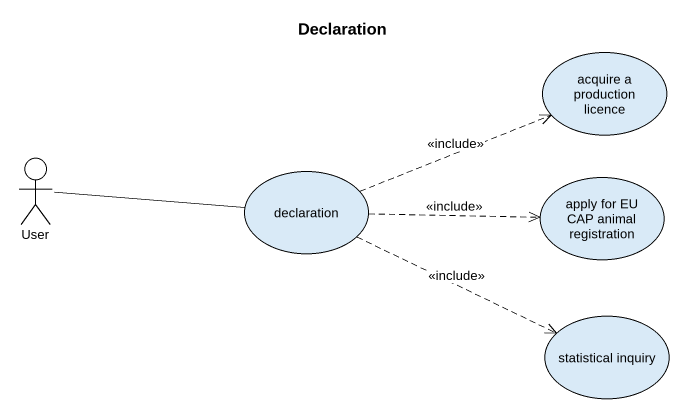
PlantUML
@startuml
title Declaration
usecase "acquire a production licence" as acquire_a_production_licence
actor User
usecase declaration
usecase "apply for EU CAP animal registration" as apply_for_EU_CAP_animal
usecase "statistical inquiry" as statistical_inquiry
User -right- declaration
declaration .right.> acquire_a_production_licence : <<include>>
declaration .right.> apply_for_EU_CAP_animal : <<include>>
declaration .right.> statistical_inquiry : <<include>>
@enduml
